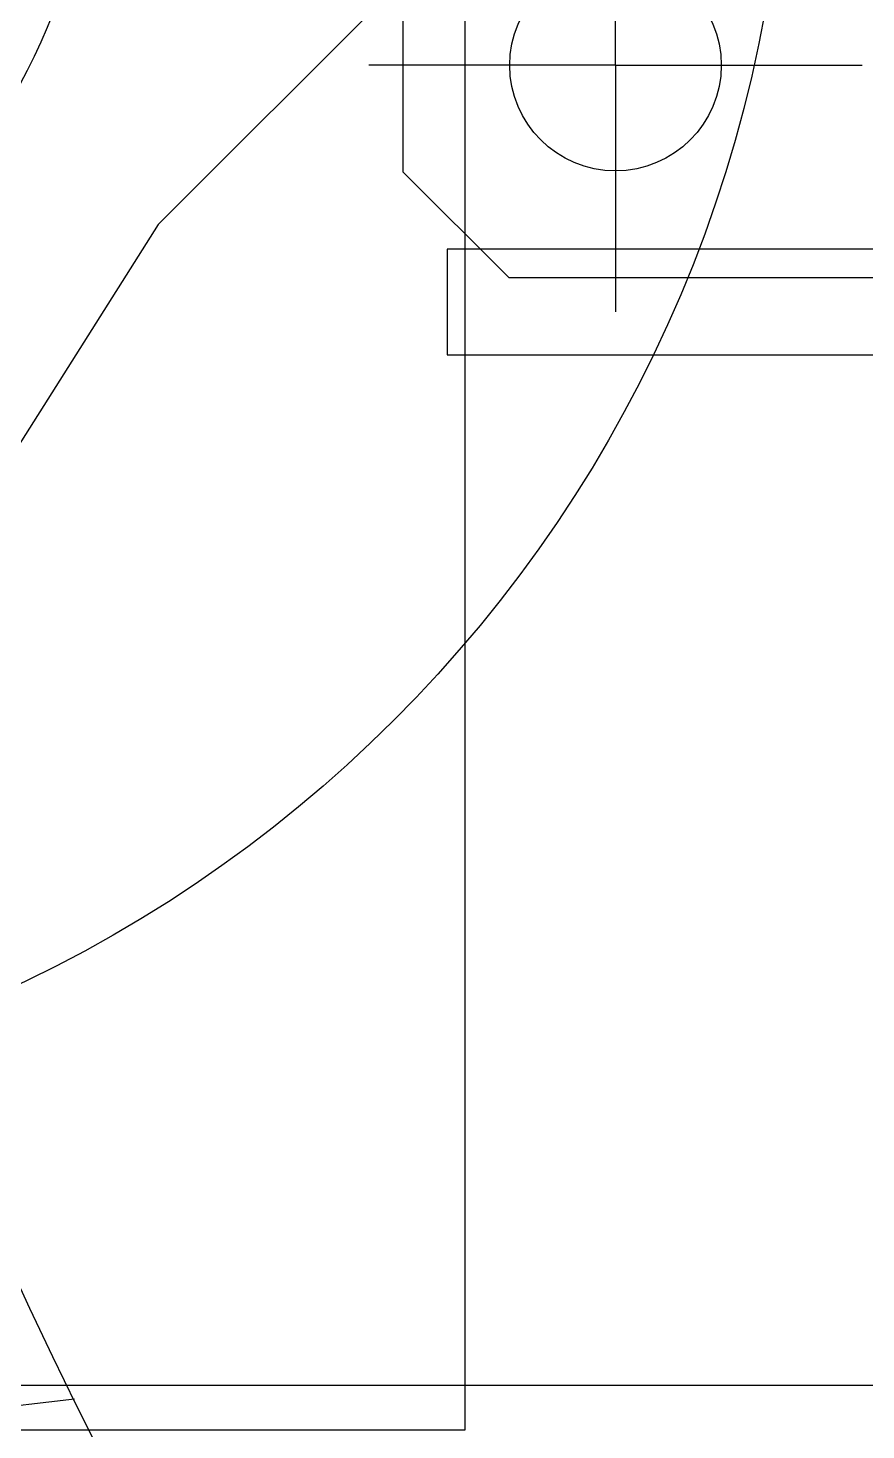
# Model space of a CAD drawing. Extents: x -381 to 213, y -63 to 250.
# Drawn here: x -174.77 to -162.89, y -15.53 to 4.36 of the extents above; entities that cross this region are included whole.
import ezdxf

# ---------------------------------------------------------------- set-up
doc = ezdxf.new("R2010")
doc.units = 0
doc.header["$MEASUREMENT"] = 0
for name, pattern in [('K5LT65535', [0]), ('K5LT_AXLED', [19.5, 15, -1.5, 1.5, -1.5]), ('K5LT_BASIC', [0])]:
    doc.linetypes.add(name, pattern=pattern)
doc.layers.add('Системный слой', color=7, linetype='Continuous')

# ---------------------------------------------------------------- blocks, each defined once
blk = doc.blocks.new('*U')
at = {"layer": 'Системный слой', "color": 5, "linetype": 'K5LT_BASIC'}
for p, q in [((43.495, -22.169), (43.495, 21.831)), ((42.617, -4.321), (42.617, 15.679)), ((156.17, 1.223), (-168.83, 1.223)), ((-168.83, 1.223), (-168.83, -0.277)), ((-168.83, -0.277), (156.17, -0.277)), ((44.117, -5.821), (42.617, -4.321)), ((64.117, -5.821), (44.117, -5.821)), ((-41.505, -22.169), (43.495, -22.169))]:
    blk.add_line(p, q, dxfattribs=at)
at = {"layer": 'Системный слой', "color": 30, "linetype": 'K5LT_AXLED'}
for q in [(45.627, 0.698), (42.127, -2.802), (49.127, -2.802), (45.627, -6.302)]:
    blk.add_line((45.627, -2.802), q, dxfattribs=at)
at = {"layer": 'Системный слой', "color": 5, "linetype": 'K5LT_BASIC'}
blk.add_lwpolyline([(37.955, -21.732), (35.2, -22.055), (33.408, -21.384)], dxfattribs=at)
blk.add_lwpolyline([(37.955, -21.732), (35.2, -22.055), (33.408, -21.384)], dxfattribs=at)
blk = doc.blocks.new('*F')
at = {"layer": 'Системный слой', "color": 5, "linetype": 'K5LT65535'}
blk.add_lwpolyline([(61.31, -34.166), (-32.345, -34.121), (-47.082, -29.094), (-58.662, -6.988), (-60.958, -2.49), (-65.073, -0.385), (-75.983, 2.103), (-86.605, 2.103), (-95.888, 2.103), (-104.022, -0.385), (-108.998, -5.361), (-114.262, -13.687), (-130.243, -13.687), (-130.243, 12.152), (-51.58, 12.152), (-42.01, -15.983), (-39.427, -18.567), (-35.886, -20.385), (-31.867, -21.534), (54.835, -21.534), (57.084, -19.285), (57.084, 15.692), (64.596, 15.692), (64.622, 7.622)], dxfattribs=at)
at = {"layer": 'Системный слой', "color": 5, "linetype": 'K5LT_BASIC'}
for centre, radius in [((94.013, 5.981), 62.534), ((94.013, 5.981), 62.534), ((29.045, 1.333), 19), ((29.045, 1.333), 9.25), ((45.627, -2.802), 1.5)]:
    blk.add_circle(centre, radius, dxfattribs=at)
at = {"layer": 'Системный слой'}
blk.add_blockref('*U', (0, 0), dxfattribs=at)
blk.add_blockref('*U', (0, 0), dxfattribs=at)
blk.add_blockref('*U', (0, 0), dxfattribs=at)
blk.add_blockref('*U', (0, 0), dxfattribs=at)
blk.add_blockref('*U', (0, 0), dxfattribs=at)
blk.add_blockref('*U', (0, 0), dxfattribs=at)
blk.add_blockref('*U', (0, 0), dxfattribs=at)
blk.add_blockref('*U', (0, 0), dxfattribs=at)
blk.add_blockref('*U', (0, 0), dxfattribs=at)
blk.add_blockref('*U', (0, 0), dxfattribs=at)
blk.add_blockref('*U', (0, 0), dxfattribs=at)
blk.add_blockref('*U', (0, 0), dxfattribs=at)
blk.add_blockref('*U', (0, 0), dxfattribs=at)
blk.add_blockref('*U', (0, 0), dxfattribs=at)
blk.add_blockref('*U', (0, 0), dxfattribs=at)
blk.add_blockref('*U', (0, 0), dxfattribs=at)
blk.add_blockref('*U', (0, 0), dxfattribs=at)
blk.add_blockref('*U', (0, 0), dxfattribs=at)
blk.add_blockref('*U', (0, 0), dxfattribs=at)
blk.add_blockref('*U', (0, 0), dxfattribs=at)
blk.add_blockref('*U', (0, 0), dxfattribs=at)
blk.add_blockref('*U', (0, 0), dxfattribs=at)
blk.add_blockref('*U', (0, 0), dxfattribs=at)
blk.add_blockref('*U', (0, 0), dxfattribs=at)
blk.add_blockref('*U', (0, 0), dxfattribs=at)
blk.add_blockref('*U', (0, 0), dxfattribs=at)
blk.add_blockref('*U', (0, 0), dxfattribs=at)
blk.add_blockref('*U', (0, 0), dxfattribs=at)
blk.add_blockref('*U', (0, 0), dxfattribs=at)
blk.add_blockref('*U', (0, 0), dxfattribs=at)
blk.add_blockref('*U', (0, 0), dxfattribs=at)
blk.add_blockref('*U', (0, 0), dxfattribs=at)
blk.add_blockref('*U', (0, 0), dxfattribs=at)
blk.add_blockref('*U', (0, 0), dxfattribs=at)
blk.add_blockref('*U', (0, 0), dxfattribs=at)
blk.add_blockref('*U', (0, 0), dxfattribs=at)
blk.add_blockref('*U', (0, 0), dxfattribs=at)
blk.add_blockref('*U', (0, 0), dxfattribs=at)
blk.add_blockref('*U', (0, 0), dxfattribs=at)
blk.add_blockref('*U', (0, 0), dxfattribs=at)
blk.add_blockref('*U', (0, 0), dxfattribs=at)
blk.add_blockref('*U', (0, 0), dxfattribs=at)
blk.add_blockref('*U', (0, 0), dxfattribs=at)
blk.add_blockref('*U', (0, 0), dxfattribs=at)
blk.add_blockref('*U', (0, 0), dxfattribs=at)
blk.add_blockref('*U', (0, 0), dxfattribs=at)
blk.add_blockref('*U', (0, 0), dxfattribs=at)
blk.add_blockref('*U', (0, 0), dxfattribs=at)
blk.add_blockref('*U', (0, 0), dxfattribs=at)
blk.add_blockref('*U', (0, 0), dxfattribs=at)
blk.add_blockref('*U', (0, 0), dxfattribs=at)
blk.add_blockref('*U', (0, 0), dxfattribs=at)
blk.add_blockref('*U', (0, 0), dxfattribs=at)
blk.add_blockref('*U', (0, 0), dxfattribs=at)
blk.add_blockref('*U', (0, 0), dxfattribs=at)
blk.add_blockref('*U', (0, 0), dxfattribs=at)
blk.add_blockref('*U', (0, 0), dxfattribs=at)
blk.add_blockref('*U', (0, 0), dxfattribs=at)
blk.add_blockref('*U', (0, 0), dxfattribs=at)
blk.add_blockref('*U', (0, 0), dxfattribs=at)
blk.add_blockref('*U', (0, 0), dxfattribs=at)
blk.add_blockref('*U', (0, 0), dxfattribs=at)
blk.add_blockref('*U', (0, 0), dxfattribs=at)
blk.add_blockref('*U', (0, 0), dxfattribs=at)
blk.add_blockref('*U', (0, 0), dxfattribs=at)
blk.add_blockref('*U', (0, 0), dxfattribs=at)
blk.add_blockref('*U', (0, 0), dxfattribs=at)
blk.add_blockref('*U', (0, 0), dxfattribs=at)
blk.add_blockref('*U', (0, 0), dxfattribs=at)
blk.add_blockref('*U', (0, 0), dxfattribs=at)
blk.add_blockref('*U', (0, 0), dxfattribs=at)
blk.add_blockref('*U', (0, 0), dxfattribs=at)
blk.add_blockref('*U', (0, 0), dxfattribs=at)
blk.add_blockref('*U', (0, 0), dxfattribs=at)
blk.add_blockref('*U', (0, 0), dxfattribs=at)
blk.add_blockref('*U', (0, 0), dxfattribs=at)
blk.add_blockref('*U', (0, 0), dxfattribs=at)
blk.add_blockref('*U', (0, 0), dxfattribs=at)
blk.add_blockref('*U', (0, 0), dxfattribs=at)
blk.add_blockref('*U', (0, 0), dxfattribs=at)
blk.add_blockref('*U', (0, 0), dxfattribs=at)
blk.add_blockref('*U', (0, 0), dxfattribs=at)
blk.add_blockref('*U', (0, 0), dxfattribs=at)
blk.add_blockref('*U', (0, 0), dxfattribs=at)
blk.add_blockref('*U', (0, 0), dxfattribs=at)
blk.add_blockref('*U', (0, 0), dxfattribs=at)
blk.add_blockref('*U', (0, 0), dxfattribs=at)
blk.add_blockref('*U', (0, 0), dxfattribs=at)
blk.add_blockref('*U', (0, 0), dxfattribs=at)
blk.add_blockref('*U', (0, 0), dxfattribs=at)
blk.add_blockref('*U', (0, 0), dxfattribs=at)
blk.add_blockref('*U', (0, 0), dxfattribs=at)
blk.add_blockref('*U', (0, 0), dxfattribs=at)
blk.add_blockref('*U', (0, 0), dxfattribs=at)
blk.add_blockref('*U', (0, 0), dxfattribs=at)
blk.add_blockref('*U', (0, 0), dxfattribs=at)
blk.add_blockref('*U', (0, 0), dxfattribs=at)
blk.add_blockref('*U', (0, 0), dxfattribs=at)
blk.add_blockref('*U', (0, 0), dxfattribs=at)
blk.add_blockref('*U', (0, 0), dxfattribs=at)
blk.add_blockref('*U', (0, 0), dxfattribs=at)
blk.add_blockref('*U', (0, 0), dxfattribs=at)
blk.add_blockref('*U', (0, 0), dxfattribs=at)
blk.add_blockref('*U', (0, 0), dxfattribs=at)
blk.add_blockref('*U', (0, 0), dxfattribs=at)
blk.add_blockref('*U', (0, 0), dxfattribs=at)
blk.add_blockref('*U', (0, 0), dxfattribs=at)
blk.add_blockref('*U', (0, 0), dxfattribs=at)
blk.add_blockref('*U', (0, 0), dxfattribs=at)
blk.add_blockref('*U', (0, 0), dxfattribs=at)
blk.add_blockref('*U', (0, 0), dxfattribs=at)
blk.add_blockref('*U', (0, 0), dxfattribs=at)
blk.add_blockref('*U', (0, 0), dxfattribs=at)
blk.add_blockref('*U', (0, 0), dxfattribs=at)
blk.add_blockref('*U', (0, 0), dxfattribs=at)
blk.add_blockref('*U', (0, 0), dxfattribs=at)
blk.add_blockref('*U', (0, 0), dxfattribs=at)
blk.add_blockref('*U', (0, 0), dxfattribs=at)
blk.add_blockref('*U', (0, 0), dxfattribs=at)
blk.add_blockref('*U', (0, 0), dxfattribs=at)
blk.add_blockref('*U', (0, 0), dxfattribs=at)
blk.add_blockref('*U', (0, 0), dxfattribs=at)
blk.add_blockref('*U', (0, 0), dxfattribs=at)
blk.add_blockref('*U', (0, 0), dxfattribs=at)
blk.add_blockref('*U', (0, 0), dxfattribs=at)
blk.add_blockref('*U', (0, 0), dxfattribs=at)
blk.add_blockref('*U', (0, 0), dxfattribs=at)
blk.add_blockref('*U', (0, 0), dxfattribs=at)
blk.add_blockref('*U', (0, 0), dxfattribs=at)
blk.add_blockref('*U', (0, 0), dxfattribs=at)
blk.add_blockref('*U', (0, 0), dxfattribs=at)
blk.add_blockref('*U', (0, 0), dxfattribs=at)
blk.add_blockref('*U', (0, 0), dxfattribs=at)
blk.add_blockref('*U', (0, 0), dxfattribs=at)
blk.add_blockref('*U', (0, 0), dxfattribs=at)
blk.add_blockref('*U', (0, 0), dxfattribs=at)
blk.add_blockref('*U', (0, 0), dxfattribs=at)
blk.add_blockref('*U', (0, 0), dxfattribs=at)
blk.add_blockref('*U', (0, 0), dxfattribs=at)
blk.add_blockref('*U', (0, 0), dxfattribs=at)
blk.add_blockref('*U', (0, 0), dxfattribs=at)
blk.add_blockref('*U', (0, 0), dxfattribs=at)
blk.add_blockref('*U', (0, 0), dxfattribs=at)
blk.add_blockref('*U', (0, 0), dxfattribs=at)
blk.add_blockref('*U', (0, 0), dxfattribs=at)
blk.add_blockref('*U', (0, 0), dxfattribs=at)
blk.add_blockref('*U', (0, 0), dxfattribs=at)
blk.add_blockref('*U', (0, 0), dxfattribs=at)
blk.add_blockref('*U', (0, 0), dxfattribs=at)
blk.add_blockref('*U', (0, 0), dxfattribs=at)
blk.add_blockref('*U', (0, 0), dxfattribs=at)
blk.add_blockref('*U', (0, 0), dxfattribs=at)
blk.add_blockref('*U', (0, 0), dxfattribs=at)
blk.add_blockref('*U', (0, 0), dxfattribs=at)
blk.add_blockref('*U', (0, 0), dxfattribs=at)
blk.add_blockref('*U', (0, 0), dxfattribs=at)
blk.add_blockref('*U', (0, 0), dxfattribs=at)
blk.add_blockref('*U', (0, 0), dxfattribs=at)
blk.add_blockref('*U', (0, 0), dxfattribs=at)
blk.add_blockref('*U', (0, 0), dxfattribs=at)
blk.add_blockref('*U', (0, 0), dxfattribs=at)
blk.add_blockref('*U', (0, 0), dxfattribs=at)
blk.add_blockref('*U', (0, 0), dxfattribs=at)
blk.add_blockref('*U', (0, 0), dxfattribs=at)
blk.add_blockref('*U', (0, 0), dxfattribs=at)
blk.add_blockref('*U', (0, 0), dxfattribs=at)
blk.add_blockref('*U', (0, 0), dxfattribs=at)
blk.add_blockref('*U', (0, 0), dxfattribs=at)
blk.add_blockref('*U', (0, 0), dxfattribs=at)
blk.add_blockref('*U', (0, 0), dxfattribs=at)
blk.add_blockref('*U', (0, 0), dxfattribs=at)
blk.add_blockref('*U', (0, 0), dxfattribs=at)
blk.add_blockref('*U', (0, 0), dxfattribs=at)
blk.add_blockref('*U', (0, 0), dxfattribs=at)
blk.add_blockref('*U', (0, 0), dxfattribs=at)
blk.add_blockref('*U', (0, 0), dxfattribs=at)
blk.add_blockref('*U', (0, 0), dxfattribs=at)
blk.add_blockref('*U', (0, 0), dxfattribs=at)
blk.add_blockref('*U', (0, 0), dxfattribs=at)
blk.add_blockref('*U', (0, 0), dxfattribs=at)
blk.add_blockref('*U', (0, 0), dxfattribs=at)
blk.add_blockref('*U', (0, 0), dxfattribs=at)
blk.add_blockref('*U', (0, 0), dxfattribs=at)
blk.add_blockref('*U', (0, 0), dxfattribs=at)
blk.add_blockref('*U', (0, 0), dxfattribs=at)
blk.add_blockref('*U', (0, 0), dxfattribs=at)
blk.add_blockref('*U', (0, 0), dxfattribs=at)
blk.add_blockref('*U', (0, 0), dxfattribs=at)
blk.add_blockref('*U', (0, 0), dxfattribs=at)
blk.add_blockref('*U', (0, 0), dxfattribs=at)
blk.add_blockref('*U', (0, 0), dxfattribs=at)
blk.add_blockref('*U', (0, 0), dxfattribs=at)
blk.add_blockref('*U', (0, 0), dxfattribs=at)
blk.add_blockref('*U', (0, 0), dxfattribs=at)
blk.add_blockref('*U', (0, 0), dxfattribs=at)
blk.add_blockref('*U', (0, 0), dxfattribs=at)
blk.add_blockref('*U', (0, 0), dxfattribs=at)
blk.add_blockref('*U', (0, 0), dxfattribs=at)
blk.add_blockref('*U', (0, 0), dxfattribs=at)
blk.add_blockref('*U', (0, 0), dxfattribs=at)
blk.add_blockref('*U', (0, 0), dxfattribs=at)
blk.add_blockref('*U', (0, 0), dxfattribs=at)
blk.add_blockref('*U', (0, 0), dxfattribs=at)
blk.add_blockref('*U', (0, 0), dxfattribs=at)
blk.add_blockref('*U', (0, 0), dxfattribs=at)
blk.add_blockref('*U', (0, 0), dxfattribs=at)
blk.add_blockref('*U', (0, 0), dxfattribs=at)

msp = doc.modelspace()

# ---------------------------------------------------------------- block references
at = {"layer": 'Системный слой'}
for name, p in [('*F', (-63.927, 6.935)), ('*F', (-212.068, 6.637)), ('*U', (0, 0)), ('*U', (0, 0)), ('*U', (0, 0)), ('*U', (0, 0)), ('*U', (0, 0)), ('*U', (0, 0)), ('*U', (0, 0)), ('*U', (0, 0)), ('*U', (0, 0)), ('*U', (0, 0)), ('*U', (0, 0)), ('*U', (0, 0)), ('*U', (0, 0)), ('*U', (0, 0))]:
    msp.add_blockref(name, p, dxfattribs=at)

doc.saveas('drawing.dxf')
